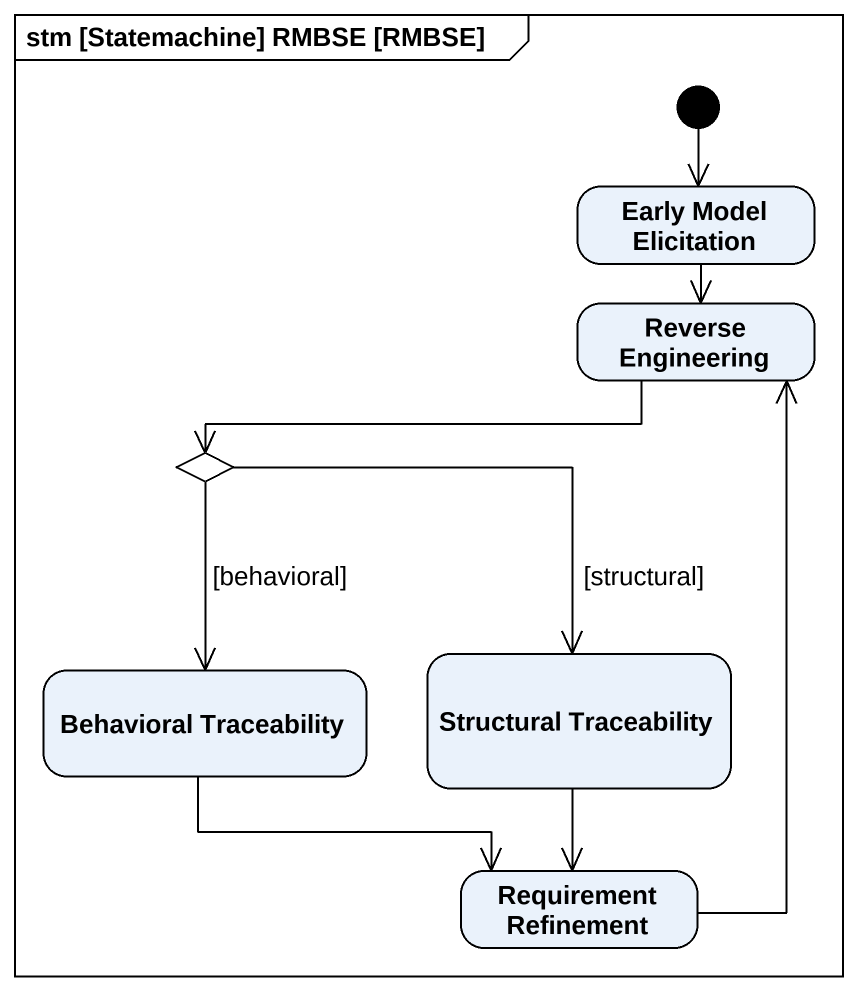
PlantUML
@startuml
mainframe stm [Statemachine] RMBSE [RMBSE]
hide empty description
state "Early Model Elicitation" as Early_Model_Elicitation
state "Reverse Engineering" as Reverse_Engineering
state choice1 <<choice>>
state "Structural Traceability" as Structural_Traceability
state "Behavioral Traceability" as Behavioral_Traceability
state "Requirement Refinement" as Requirement_Refinement
[*] --> Early_Model_Elicitation
Early_Model_Elicitation --> Reverse_Engineering
Reverse_Engineering -left-> choice1
choice1 --> Structural_Traceability : [structural]
choice1 --> Behavioral_Traceability : [behavioral]
Structural_Traceability --> Requirement_Refinement
Behavioral_Traceability -right-> Requirement_Refinement
Requirement_Refinement -up-> Reverse_Engineering
@enduml
